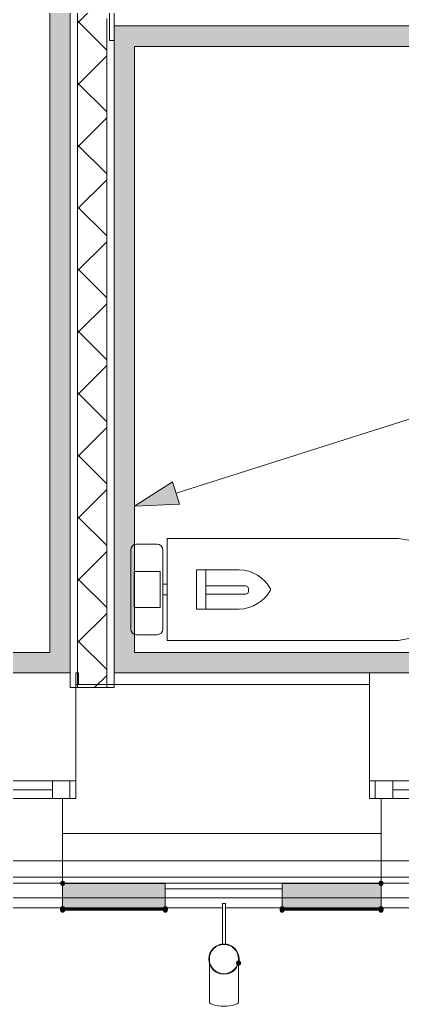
# Model space of a CAD drawing. Header units: millimetres. Extents: x 0 to 1189, y 0 to 841.
# Drawn here: x 653.8 to 666.9, y 300.89 to 334.67 of the extents above; entities that cross this region are included whole.
import ezdxf

# ---------------------------------------------------------------- set-up
doc = ezdxf.new("R2010")
doc.units = ezdxf.units.MM

msp = doc.modelspace()

# ---------------------------------------------------------------- hatches: boundary and pattern name
at = {"true_color": 0xf1d696}
h = msp.add_hatch(color=41, dxfattribs=at)
h.dxf.hatch_style = 2
h.paths.add_polyline_path([(654.827, 369.504335), (655.527001, 369.504335), (655.527001, 313.004249), (654.827, 313.004249)])
h = msp.add_hatch(color=41, dxfattribs=at)
h.dxf.hatch_style = 2
h.paths.add_polyline_path([(657.727005, 333.754281), (657.027004, 333.754281), (657.027004, 334.454282)])
h = msp.add_hatch(color=41, dxfattribs=at)
h.dxf.hatch_style = 2
h.paths.add_polyline_path([(657.727005, 334.454282), (657.727005, 333.754281), (657.027004, 334.454282)])
h = msp.add_hatch(color=41, dxfattribs=at)
h.dxf.hatch_style = 2
h.paths.add_polyline_path([(657.727005, 333.754281), (657.727005, 334.454282), (687.57705, 334.454282), (687.57705, 333.754281)])
h = msp.add_hatch(color=41, dxfattribs=at)
h.dxf.hatch_style = 2
h.paths.add_polyline_path([(657.727005, 313.004249), (657.027004, 313.004249), (657.027004, 333.754281), (657.727005, 333.754281)])
at = {"true_color": 0x0077b0}
h = msp.add_hatch(color=144, dxfattribs=at)
h.dxf.hatch_style = 2
h.paths.add_polyline_path([(657.727005, 318.009257), (659.029007, 318.842258), (659.271007, 318.080257)])
at = {"true_color": 0xf1d696}
h = msp.add_hatch(color=41, dxfattribs=at)
h.dxf.hatch_style = 2
h.paths.add_polyline_path([(654.827, 313.004249), (654.827, 312.304248), (634.90197, 312.304248), (634.90197, 313.004249)])
h = msp.add_hatch(color=41, dxfattribs=at)
h.dxf.hatch_style = 2
h.paths.add_polyline_path([(654.827, 313.004249), (655.527001, 313.004249), (655.527001, 312.304248)])
h = msp.add_hatch(color=41, dxfattribs=at)
h.dxf.hatch_style = 2
h.paths.add_polyline_path([(654.827, 312.304248), (654.827, 313.004249), (655.527001, 312.304248)])
h = msp.add_hatch(color=41, dxfattribs=at)
h.dxf.hatch_style = 2
h.paths.add_polyline_path([(657.727005, 313.004249), (657.727005, 312.304248), (657.027004, 312.304248)])
h = msp.add_hatch(color=41, dxfattribs=at)
h.dxf.hatch_style = 2
h.paths.add_polyline_path([(657.027004, 313.004249), (657.727005, 313.004249), (657.027004, 312.304248)])
h = msp.add_hatch(color=41, dxfattribs=at)
h.dxf.hatch_style = 2
h.paths.add_polyline_path([(687.57705, 313.004249), (687.57705, 312.304248), (657.727005, 312.304248), (657.727005, 313.004249)])
h = msp.add_hatch(color=7)
h.dxf.hatch_style = 2
h.paths.add_polyline_path([(655.178001, 305.094237), (655.204439, 305.030674), (655.268001, 305.004237), (655.331564, 305.030674), (655.358001, 305.094237), (655.358001, 305.104237), (655.331564, 305.167799), (655.268001, 305.194237), (655.204439, 305.167799), (655.178001, 305.104237)])
at = {"true_color": 0x3d3d3d}
h = msp.add_hatch(color=250, dxfattribs=at)
h.dxf.hatch_style = 2
h.paths.add_polyline_path([(655.268001, 304.232235), (655.268001, 305.094237), (658.783006, 305.094237), (658.783006, 304.232235)])
h = msp.add_hatch(color=250, dxfattribs=at)
h.dxf.hatch_style = 2
h.paths.add_polyline_path([(666.169018, 305.094237), (666.169018, 304.232235), (662.783013, 304.232235), (662.783013, 305.094237)])
h = msp.add_hatch(color=250, dxfattribs=at)
h.dxf.hatch_style = 2
h.paths.add_polyline_path([(666.169018, 305.094237), (666.059018, 305.094237), (666.169018, 305.104237)])
h = msp.add_hatch(color=7)
h.dxf.hatch_style = 2
h.paths.add_polyline_path([(666.259018, 305.104237), (666.23258, 305.167799), (666.169018, 305.194237), (666.105455, 305.167799), (666.079018, 305.104237), (666.079018, 305.094237), (666.105455, 305.030674), (666.169018, 305.004237), (666.23258, 305.030674), (666.259018, 305.094237)])
h = msp.add_hatch(color=7)
h.dxf.hatch_style = 2
h.paths.add_polyline_path([(655.358001, 304.232235), (655.331564, 304.295798), (655.268001, 304.322236), (655.204439, 304.295798), (655.178001, 304.232235), (655.178001, 304.219235), (655.204439, 304.155673), (655.268001, 304.129235), (655.331564, 304.155673), (655.358001, 304.219235)])
h = msp.add_hatch(color=7)
h.dxf.hatch_style = 2
h.paths.add_polyline_path([(655.178001, 304.211235), (655.204439, 304.147673), (655.268001, 304.121235), (655.331564, 304.147673), (655.358001, 304.211235), (655.331564, 304.277798), (655.268001, 304.304236), (655.204439, 304.277798)])
h = msp.add_hatch(color=7)
h.dxf.hatch_style = 2
h.paths.add_polyline_path([(655.178001, 304.188235), (655.204439, 304.124673), (655.268001, 304.098235), (655.331564, 304.124673), (655.358001, 304.188235), (655.331564, 304.255798), (655.268001, 304.282236), (655.204439, 304.255798)])
h = msp.add_hatch(color=7)
h.dxf.hatch_style = 2
h.paths.add_polyline_path([(655.178001, 304.176235), (655.204439, 304.112673), (655.268001, 304.086235), (655.331564, 304.112673), (655.358001, 304.176235), (655.358001, 304.189235), (655.331564, 304.252798), (655.268001, 304.279236), (655.204439, 304.252798), (655.178001, 304.189235)])
h = msp.add_hatch(color=7)
h.dxf.hatch_style = 2
h.paths.add_polyline_path([(655.358001, 304.189235), (655.331564, 304.252798), (655.268001, 304.279236), (655.204439, 304.252798), (655.178001, 304.189235), (655.178001, 304.176235), (655.204439, 304.112673), (655.268001, 304.086235), (655.331564, 304.112673), (655.358001, 304.176235)])
h = msp.add_hatch(color=7)
h.dxf.hatch_style = 2
h.paths.add_polyline_path([(655.358001, 304.186235), (655.331564, 304.249798), (655.268001, 304.276236), (655.204439, 304.249798), (655.178001, 304.186235), (655.178001, 304.176235), (655.204439, 304.112673), (655.268001, 304.086235), (655.331564, 304.112673), (655.358001, 304.176235)])
h = msp.add_hatch(color=250, dxfattribs=at)
h.dxf.hatch_style = 2
h.paths.add_polyline_path([(655.268001, 304.176235), (655.268001, 304.188235), (658.783006, 304.188235), (658.783006, 304.176235)])
h = msp.add_hatch(color=7)
h.dxf.hatch_style = 2
h.paths.add_polyline_path([(658.693006, 304.219235), (658.719444, 304.155673), (658.783006, 304.129235), (658.846569, 304.155673), (658.873007, 304.219235), (658.873007, 304.232235), (658.846569, 304.295798), (658.783006, 304.322236), (658.719444, 304.295798), (658.693006, 304.232235)])
h = msp.add_hatch(color=7)
h.dxf.hatch_style = 2
h.paths.add_polyline_path([(658.873007, 304.214235), (658.846569, 304.277798), (658.783006, 304.304236), (658.719444, 304.277798), (658.693006, 304.214235), (658.719444, 304.147673), (658.783006, 304.121235), (658.846569, 304.147673)])
h = msp.add_hatch(color=7)
h.dxf.hatch_style = 2
h.paths.add_polyline_path([(658.873007, 304.192235), (658.846569, 304.255798), (658.783006, 304.282236), (658.719444, 304.255798), (658.693006, 304.192235), (658.719444, 304.124673), (658.783006, 304.098235), (658.846569, 304.124673)])
h = msp.add_hatch(color=7)
h.dxf.hatch_style = 2
h.paths.add_polyline_path([(658.693006, 304.176235), (658.719444, 304.112673), (658.783006, 304.086235), (658.846569, 304.112673), (658.873007, 304.176235), (658.873007, 304.189235), (658.846569, 304.252798), (658.783006, 304.279236), (658.719444, 304.252798), (658.693006, 304.189235)])
h = msp.add_hatch(color=7)
h.dxf.hatch_style = 2
h.paths.add_polyline_path([(658.873007, 304.189235), (658.846569, 304.252798), (658.783006, 304.279236), (658.719444, 304.252798), (658.693006, 304.189235), (658.693006, 304.176235), (658.719444, 304.112673), (658.783006, 304.086235), (658.846569, 304.112673), (658.873007, 304.176235)])
h = msp.add_hatch(color=7)
h.dxf.hatch_style = 2
h.paths.add_polyline_path([(658.693006, 304.176235), (658.719444, 304.112673), (658.783006, 304.086235), (658.846569, 304.112673), (658.873007, 304.176235), (658.873007, 304.186235), (658.846569, 304.249798), (658.783006, 304.276236), (658.719444, 304.249798), (658.693006, 304.186235)])
h = msp.add_hatch(color=7)
h.dxf.hatch_style = 2
h.paths.add_polyline_path([(662.873013, 304.232235), (662.846575, 304.295798), (662.783013, 304.322236), (662.71945, 304.295798), (662.693012, 304.232235), (662.693012, 304.219235), (662.71945, 304.155673), (662.783013, 304.129235), (662.846575, 304.155673), (662.873013, 304.219235)])
h = msp.add_hatch(color=7)
h.dxf.hatch_style = 2
h.paths.add_polyline_path([(662.693012, 304.211235), (662.71945, 304.147673), (662.783013, 304.121235), (662.846575, 304.147673), (662.873013, 304.211235), (662.846575, 304.277798), (662.783013, 304.304236), (662.71945, 304.277798)])
h = msp.add_hatch(color=7)
h.dxf.hatch_style = 2
h.paths.add_polyline_path([(662.693012, 304.188235), (662.71945, 304.124673), (662.783013, 304.098235), (662.846575, 304.124673), (662.873013, 304.188235), (662.846575, 304.255798), (662.783013, 304.282236), (662.71945, 304.255798)])
h = msp.add_hatch(color=7)
h.dxf.hatch_style = 2
h.paths.add_polyline_path([(662.693012, 304.176235), (662.71945, 304.112673), (662.783013, 304.086235), (662.846575, 304.112673), (662.873013, 304.176235), (662.873013, 304.189235), (662.846575, 304.252798), (662.783013, 304.279236), (662.71945, 304.252798), (662.693012, 304.189235)])
h = msp.add_hatch(color=7)
h.dxf.hatch_style = 2
h.paths.add_polyline_path([(662.873013, 304.189235), (662.846575, 304.252798), (662.783013, 304.279236), (662.71945, 304.252798), (662.693012, 304.189235), (662.693012, 304.176235), (662.71945, 304.112673), (662.783013, 304.086235), (662.846575, 304.112673), (662.873013, 304.176235)])
h = msp.add_hatch(color=7)
h.dxf.hatch_style = 2
h.paths.add_polyline_path([(662.873013, 304.186235), (662.846575, 304.249798), (662.783013, 304.276236), (662.71945, 304.249798), (662.693012, 304.186235), (662.693012, 304.176235), (662.71945, 304.112673), (662.783013, 304.086235), (662.846575, 304.112673), (662.873013, 304.176235)])
h = msp.add_hatch(color=250, dxfattribs=at)
h.dxf.hatch_style = 2
h.paths.add_polyline_path([(662.783013, 304.176235), (662.783013, 304.188235), (666.169018, 304.188235), (666.169018, 304.176235)])
h = msp.add_hatch(color=7)
h.dxf.hatch_style = 2
h.paths.add_polyline_path([(666.079018, 304.219235), (666.105455, 304.155673), (666.169018, 304.129235), (666.23258, 304.155673), (666.259018, 304.219235), (666.259018, 304.232235), (666.23258, 304.295798), (666.169018, 304.322236), (666.105455, 304.295798), (666.079018, 304.232235)])
h = msp.add_hatch(color=7)
h.dxf.hatch_style = 2
h.paths.add_polyline_path([(666.259018, 304.214235), (666.23258, 304.277798), (666.169018, 304.304236), (666.105455, 304.277798), (666.079018, 304.214235), (666.105455, 304.147673), (666.169018, 304.121235), (666.23258, 304.147673)])
h = msp.add_hatch(color=7)
h.dxf.hatch_style = 2
h.paths.add_polyline_path([(666.259018, 304.192235), (666.23258, 304.255798), (666.169018, 304.282236), (666.105455, 304.255798), (666.079018, 304.192235), (666.105455, 304.124673), (666.169018, 304.098235), (666.23258, 304.124673)])
h = msp.add_hatch(color=7)
h.dxf.hatch_style = 2
h.paths.add_polyline_path([(666.079018, 304.176235), (666.105455, 304.112673), (666.169018, 304.086235), (666.23258, 304.112673), (666.259018, 304.176235), (666.259018, 304.189235), (666.23258, 304.252798), (666.169018, 304.279236), (666.105455, 304.252798), (666.079018, 304.189235)])
h = msp.add_hatch(color=7)
h.dxf.hatch_style = 2
h.paths.add_polyline_path([(666.259018, 304.189235), (666.23258, 304.252798), (666.169018, 304.279236), (666.105455, 304.252798), (666.079018, 304.189235), (666.079018, 304.176235), (666.105455, 304.112673), (666.169018, 304.086235), (666.23258, 304.112673), (666.259018, 304.176235)])
h = msp.add_hatch(color=7)
h.dxf.hatch_style = 2
h.paths.add_polyline_path([(666.079018, 304.176235), (666.105455, 304.112673), (666.169018, 304.086235), (666.23258, 304.112673), (666.259018, 304.176235), (666.259018, 304.186235), (666.23258, 304.249798), (666.169018, 304.276236), (666.105455, 304.249798), (666.079018, 304.186235)])
h = msp.add_hatch(color=7)
h.dxf.hatch_style = 2
h.paths.add_polyline_path([(661.38101, 302.373233), (661.354573, 302.436795), (661.29101, 302.463233), (661.227448, 302.436795), (661.20101, 302.373233), (661.20101, 302.361233), (661.227448, 302.29767), (661.29101, 302.271232), (661.354573, 302.29767), (661.38101, 302.361233)])

# ---------------------------------------------------------------- linework, layer by layer
at = {"color": 7, "lineweight": 0}
for points in [[(654.827, 369.504335), (654.827, 313.004249)], [(655.527001, 313.004249), (655.527001, 369.504335)], [(655.527001, 359.054319), (655.527001, 311.804247)], [(655.777002, 359.054319), (655.777002, 311.804247)], [(655.777002, 334.551282), (656.777003, 335.551283)], [(656.877004, 333.954281), (656.877004, 335.554283)], [(657.027004, 335.554283), (657.027004, 333.954281)], [(656.777003, 333.63028), (655.777002, 334.630282)], [(656.777003, 334.704282), (656.777003, 311.804247)], [(657.027004, 334.454282), (657.027004, 333.754281)], [(688.277052, 334.454282), (657.027004, 334.454282)], [(657.027004, 333.954281), (656.877004, 333.954281)], [(657.027004, 312.304248), (657.027004, 333.954281)], [(657.027004, 333.754281), (657.027004, 312.304248)], [(657.727005, 333.754281), (687.57705, 333.754281)], [(657.727005, 313.004249), (657.727005, 333.754281)], [(655.777002, 332.430279), (656.777003, 333.43028)], [(656.777003, 331.508277), (655.777002, 332.508279)], [(655.777002, 330.309275), (656.777003, 331.309277)], [(656.777003, 329.387274), (655.777002, 330.387275)], [(655.777002, 328.187272), (656.777003, 329.187274)], [(656.777003, 327.266271), (655.777002, 328.266272)], [(655.777002, 326.066269), (656.777003, 327.06627)], [(656.777003, 325.144267), (655.777002, 326.144269)], [(655.777002, 323.945266), (656.777003, 324.945267)], [(656.777003, 323.023264), (655.777002, 324.023266)], [(655.777002, 321.823262), (656.777003, 322.823264)], [(656.777003, 320.902261), (655.777002, 321.902262)], [(655.777002, 319.702259), (656.777003, 320.702261)], [(656.777003, 318.780258), (655.777002, 319.780259)], [(655.777002, 317.581256), (656.777003, 318.581257)], [(656.777003, 316.659254), (655.777002, 317.659256)], [(655.777002, 315.459253), (656.777003, 316.459254)], [(656.777003, 314.538251), (655.777002, 315.538253)], [(655.777002, 313.338249), (656.777003, 314.338251)], [(656.777003, 312.416248), (655.777002, 313.41625)], [(654.827, 313.004249), (634.90197, 313.004249)], [(655.527001, 312.304248), (655.527001, 313.004249)], [(687.57705, 313.004249), (657.727005, 313.004249)], [(634.90197, 312.304248), (655.527001, 312.304248)], [(637.516974, 312.304248), (655.527001, 312.304248)], [(655.809002, 312.304248), (655.717002, 312.304248)], [(655.717002, 312.304248), (655.717002, 311.904247)], [(655.809002, 311.904247), (655.809002, 312.304248)], [(656.364003, 311.804247), (656.777003, 312.217248)], [(657.027004, 311.904247), (657.027004, 312.304248)], [(665.769017, 312.304248), (657.027004, 312.304248)], [(657.027004, 312.304248), (657.727005, 312.304248)], [(657.727005, 312.304248), (688.277052, 312.304248)], [(665.769017, 311.904247), (665.769017, 312.304248)], [(665.769017, 312.304248), (683.969045, 312.304248)], [(655.527001, 311.804247), (657.027004, 311.804247)], [(655.717002, 311.904247), (665.769017, 311.904247)], [(655.717002, 311.904247), (655.717002, 308.604242)], [(657.027004, 311.804247), (657.027004, 311.904247)], [(665.769017, 308.604242), (665.769017, 311.904247)], [(651.316995, 308.604242), (654.917001, 308.604242)], [(654.917001, 308.004241), (654.917001, 308.604242)], [(654.917001, 308.604242), (655.717002, 308.604242)], [(655.717002, 308.604242), (654.917001, 308.604242)], [(655.517001, 308.604242), (655.517001, 308.004241)], [(655.717002, 308.604242), (655.717002, 308.004241)], [(655.717002, 308.004241), (655.717002, 308.604242)], [(666.569018, 308.604242), (665.769017, 308.604242)], [(665.769017, 308.604242), (665.769017, 308.004241)], [(666.569018, 308.604242), (665.769017, 308.604242)], [(665.769017, 308.604242), (665.769017, 308.004241)], [(665.969017, 308.604242), (665.969017, 308.004241)], [(666.569018, 308.004241), (666.569018, 308.604242)], [(666.569018, 308.604242), (670.169024, 308.604242)], [(654.917001, 308.304242), (651.316995, 308.304242)], [(670.169024, 308.304242), (666.569018, 308.304242)], [(654.917001, 308.004241), (651.316995, 308.004241)], [(655.717002, 308.004241), (654.917001, 308.004241)], [(654.917001, 308.004241), (655.717002, 308.004241)], [(655.267001, 308.004241), (655.267001, 306.804239)], [(665.769017, 308.004241), (666.569018, 308.004241)], [(665.769017, 308.004241), (666.569018, 308.004241)], [(666.169018, 306.804239), (666.169018, 308.004241)], [(670.169024, 308.004241), (666.569018, 308.004241)], [(655.267001, 306.804239), (666.169018, 306.804239)], [(655.267001, 306.804239), (655.267001, 305.104237)], [(666.169018, 305.104237), (666.169018, 306.804239)], [(202.529309, 305.871238), (808.382235, 305.871238)], [(637.916975, 305.304237), (655.267001, 305.304237)], [(655.267001, 305.104237), (637.916975, 305.104237)], [(666.169018, 305.304237), (655.267001, 305.304237)], [(655.267001, 305.104237), (666.169018, 305.104237)], [(655.268001, 305.094237), (655.268001, 304.604236)], [(655.268001, 304.604236), (655.268001, 305.094237)], [(658.783006, 305.094237), (655.268001, 305.094237)], [(658.783006, 305.094237), (655.268001, 305.094237)], [(658.783006, 305.104237), (658.783006, 304.904237)], [(658.783006, 304.904237), (658.783006, 305.094237)], [(662.783013, 304.904237), (662.783013, 305.104237)], [(662.783013, 305.094237), (662.783013, 304.904237)], [(666.169018, 305.094237), (662.783013, 305.094237)], [(666.169018, 305.094237), (662.783013, 305.094237)], [(666.059018, 305.104237), (666.169018, 305.104237)], [(666.059018, 305.104237), (666.169018, 305.104237)], [(666.169018, 305.304237), (683.519044, 305.304237)], [(683.519044, 305.104237), (666.169018, 305.104237)], [(666.169018, 305.094237), (666.169018, 304.604236)], [(666.169018, 304.604236), (666.169018, 305.094237)], [(658.783006, 304.904237), (662.783013, 304.904237)], [(658.783006, 304.904237), (658.783006, 304.176235)], [(658.783006, 304.189235), (658.783006, 304.904237)], [(662.783013, 304.904237), (662.783013, 304.189235)], [(662.783013, 304.176235), (662.783013, 304.904237)], [(382.359584, 304.604236), (694.369061, 304.604236)], [(655.268001, 304.604236), (655.268001, 304.254236)], [(660.741009, 304.404236), (660.741009, 303.012234)], [(660.84101, 304.404236), (660.741009, 304.404236)], [(660.84101, 303.012234), (660.84101, 304.404236)], [(666.169018, 304.604236), (666.169018, 304.254236)], [(660.743009, 304.254236), (602.701921, 304.254236)], [(655.268001, 304.254236), (655.268001, 304.189235)], [(655.268001, 304.176235), (655.268001, 304.254236)], [(655.268001, 304.189235), (655.268001, 304.232235)], [(658.783006, 304.232235), (655.268001, 304.232235)], [(655.268001, 304.219235), (655.268001, 304.189235)], [(655.268001, 304.189235), (655.268001, 304.219235)], [(655.268001, 304.219235), (655.268001, 304.189235)], [(658.783006, 304.219235), (655.268001, 304.219235)], [(658.783006, 304.214235), (655.268001, 304.214235)], [(655.268001, 304.192235), (655.268001, 304.211235)], [(655.268001, 304.211235), (655.268001, 304.192235)], [(658.783006, 304.211235), (655.268001, 304.211235)], [(658.783006, 304.192235), (655.268001, 304.192235)], [(658.783006, 304.189235), (655.268001, 304.189235)], [(658.783006, 304.188235), (655.268001, 304.188235)], [(658.783006, 304.186235), (655.268001, 304.186235)], [(658.783006, 304.176235), (655.268001, 304.176235)], [(658.783006, 304.176235), (655.268001, 304.176235)], [(658.783006, 304.232235), (658.783006, 304.189235)], [(658.783006, 304.189235), (658.783006, 304.219235)], [(658.783006, 304.219235), (658.783006, 304.189235)], [(658.783006, 304.189235), (658.783006, 304.219235)], [(658.783006, 304.192235), (658.783006, 304.211235)], [(658.783006, 304.211235), (658.783006, 304.192235)], [(662.783013, 304.254236), (660.84101, 304.254236)], [(715.978094, 304.254236), (662.783013, 304.254236)], [(662.783013, 304.189235), (662.783013, 304.232235)], [(666.169018, 304.232235), (662.783013, 304.232235)], [(662.783013, 304.219235), (662.783013, 304.189235)], [(662.783013, 304.189235), (662.783013, 304.219235)], [(662.783013, 304.219235), (662.783013, 304.189235)], [(666.169018, 304.219235), (662.783013, 304.219235)], [(666.169018, 304.214235), (662.783013, 304.214235)], [(662.783013, 304.192235), (662.783013, 304.211235)], [(662.783013, 304.211235), (662.783013, 304.192235)], [(666.169018, 304.211235), (662.783013, 304.211235)], [(666.169018, 304.192235), (662.783013, 304.192235)], [(666.169018, 304.189235), (662.783013, 304.189235)], [(666.169018, 304.188235), (662.783013, 304.188235)], [(666.169018, 304.186235), (662.783013, 304.186235)], [(666.169018, 304.176235), (662.783013, 304.176235)], [(666.169018, 304.176235), (662.783013, 304.176235)], [(666.169018, 304.254236), (666.169018, 304.176235)], [(666.169018, 304.189235), (666.169018, 304.254236)], [(666.169018, 304.232235), (666.169018, 304.189235)], [(666.169018, 304.189235), (666.169018, 304.219235)], [(666.169018, 304.219235), (666.169018, 304.189235)], [(666.169018, 304.189235), (666.169018, 304.219235)], [(666.169018, 304.192235), (666.169018, 304.211235)], [(666.169018, 304.211235), (666.169018, 304.192235)], [(660.79101, 301.984232), (660.686265, 301.994763), (660.588681, 302.024982), (660.500355, 302.072826), (660.423384, 302.136232), (660.359866, 302.213139), (660.311899, 302.301483), (660.281581, 302.399201), (660.271009, 302.504233), (660.281581, 302.608977), (660.311899, 302.706561), (660.359866, 302.794888), (660.423384, 302.871858), (660.500355, 302.935376), (660.588681, 302.983343), (660.686265, 303.013661), (660.79101, 303.024234)], [(660.79101, 302.004232), (660.690283, 302.014355), (660.596447, 302.043404), (660.511517, 302.089398), (660.437509, 302.150357), (660.376439, 302.224301), (660.330321, 302.309248), (660.301173, 302.403219), (660.291009, 302.504233), (660.301173, 302.60496), (660.330321, 302.698796), (660.376439, 302.783725), (660.437509, 302.857733), (660.511517, 302.918804), (660.596447, 302.964921), (660.690283, 302.99407), (660.79101, 303.004234)], [(660.79101, 303.024234), (660.896041, 303.013661), (660.99376, 302.983343), (661.082104, 302.935376), (661.15901, 302.871858), (661.222416, 302.794888), (661.27026, 302.706561), (661.300479, 302.608977), (661.31101, 302.504233), (661.300479, 302.399201), (661.27026, 302.301483), (661.222416, 302.213139), (661.15901, 302.136232), (661.082104, 302.072826), (660.99376, 302.024982), (660.896041, 301.994763), (660.79101, 301.984232)], [(660.79101, 303.004234), (660.892023, 302.99407), (660.985994, 302.964921), (661.070942, 302.918804), (661.144885, 302.857733), (661.205844, 302.783725), (661.251838, 302.698796), (661.280887, 302.60496), (661.29101, 302.504233), (661.280887, 302.403219), (661.251838, 302.309248), (661.205844, 302.224301), (661.144885, 302.150357), (661.070942, 302.089398), (660.985994, 302.043404), (660.892023, 302.014355), (660.79101, 302.004232)], [(660.291009, 302.350233), (660.291009, 302.373233)], [(660.291009, 302.322233), (660.291009, 302.350233)], [(661.29101, 302.361233), (661.29101, 302.334233)], [(661.29101, 302.334233), (661.29101, 302.305233)], [(660.291009, 302.293233), (660.291009, 302.322233)], [(660.291009, 302.261232), (660.291009, 302.293233)], [(660.291009, 302.227232), (660.291009, 302.261232)], [(660.291009, 302.192232), (660.291009, 302.227232)], [(660.291009, 302.154232), (660.291009, 302.192232)], [(660.291009, 302.115232), (660.291009, 302.154232)], [(660.291009, 302.074232), (660.291009, 302.115232)], [(660.291009, 302.031232), (660.291009, 302.074232)], [(660.291009, 301.986232), (660.291009, 302.031232)], [(660.291009, 301.940232), (660.291009, 301.986232)], [(661.29101, 302.305233), (661.29101, 302.275233)], [(661.29101, 302.275233), (661.29101, 302.242232)], [(661.29101, 302.242232), (661.29101, 302.207232)], [(661.29101, 302.207232), (661.29101, 302.170232)], [(661.29101, 302.170232), (661.29101, 302.131232)], [(661.29101, 302.131232), (661.29101, 302.091232)], [(661.29101, 302.091232), (661.29101, 302.049232)], [(661.29101, 302.049232), (661.29101, 302.005232)], [(661.29101, 302.005232), (661.29101, 301.959232)], [(660.291009, 301.892232), (660.291009, 301.940232)], [(660.291009, 301.843232), (660.291009, 301.892232)], [(660.291009, 301.793232), (660.291009, 301.843232)], [(660.291009, 301.741232), (660.291009, 301.793232)], [(660.291009, 301.689232), (660.291009, 301.741232)], [(660.291009, 301.635232), (660.291009, 301.689232)], [(661.29101, 301.959232), (661.29101, 301.912232)], [(661.29101, 301.912232), (661.29101, 301.864232)], [(661.29101, 301.864232), (661.29101, 301.814232)], [(661.29101, 301.814232), (661.29101, 301.763232)], [(661.29101, 301.763232), (661.29101, 301.711232)], [(661.29101, 301.711232), (661.29101, 301.657232)], [(661.29101, 301.657232), (661.29101, 301.603231)], [(660.291009, 301.580231), (660.291009, 301.635232)], [(660.291009, 301.524231), (660.291009, 301.580231)], [(660.291009, 301.467231), (660.291009, 301.524231)], [(660.291009, 301.467231), (660.291009, 301.042231)], [(661.29101, 301.603231), (661.29101, 301.547231)], [(661.29101, 301.547231), (661.29101, 301.491231)], [(661.29101, 301.491231), (661.29101, 301.467231)], [(661.29101, 301.042231), (661.29101, 301.467231)], [(660.79101, 300.88823), (660.690283, 300.891361), (660.596447, 300.90034), (660.511517, 300.914545), (660.437509, 300.933355), (660.376439, 300.95615), (660.330321, 300.982309), (660.301173, 301.011209), (660.291009, 301.042231)], [(661.29101, 301.042231), (661.280887, 301.011209), (661.251838, 300.982309), (661.205844, 300.95615), (661.144885, 300.933355), (661.070942, 300.914545), (660.985994, 300.90034), (660.892023, 300.891361), (660.79101, 300.88823)]]:
    msp.add_lwpolyline(points, dxfattribs=at)
at = {"color": 144, "lineweight": 0, "true_color": 0x0077b0}
for points in [[(659.150007, 318.461257), (673.353029, 322.968264)], [(657.727005, 318.009257), (659.029007, 318.842258)], [(659.029007, 318.842258), (659.271007, 318.080257)], [(657.727005, 318.009257), (659.271007, 318.080257)]]:
    msp.add_lwpolyline(points, dxfattribs=at)
at = {"color": 253, "lineweight": 0, "true_color": 0x999999}
for points in [[(666.766019, 316.909255), (658.849007, 316.909255)], [(658.849007, 316.909255), (658.849007, 313.40925)], [(666.766019, 316.909255), (667.176502, 316.831878), (667.574504, 316.715489), (667.957483, 316.561577), (668.322896, 316.371629), (668.668199, 316.147135), (668.99085, 315.889581), (669.288306, 315.600458), (669.558023, 315.281252)], [(657.599005, 316.509254), (657.614645, 316.587332), (657.65738, 316.650879), (657.720927, 316.693614), (657.799005, 316.709255)], [(658.499006, 316.709255), (657.799005, 316.709255)], [(658.499006, 316.709255), (658.576662, 316.693614), (658.640256, 316.650879), (658.683225, 316.587332), (658.699006, 316.509254)], [(657.599005, 316.509254), (657.599005, 313.80925)], [(658.699006, 316.509254), (658.699006, 313.80925)], [(659.849008, 314.484251), (659.849008, 315.834253)], [(659.849008, 315.834253), (661.30701, 315.834253)], [(660.165009, 315.834253), (659.849008, 315.834253)], [(659.849008, 315.834253), (659.849008, 314.484251)], [(660.165009, 314.484251), (660.165009, 315.834253)], [(661.30701, 315.834253), (661.476856, 315.818456), (661.640901, 315.780816), (661.797283, 315.722456), (661.944136, 315.644503), (662.079599, 315.548081), (662.201809, 315.434315), (662.308901, 315.304331), (662.399012, 315.159252)], [(657.717005, 314.539251), (657.717005, 315.780253)], [(657.717005, 315.780253), (658.608006, 315.780253)], [(658.608006, 315.780253), (658.608006, 314.539251)], [(658.699006, 314.974252), (658.699006, 315.344252)], [(658.699006, 315.344252), (658.849007, 315.344252)], [(658.849007, 315.344252), (658.849007, 314.974252)], [(659.849008, 315.284252), (659.849008, 314.995252)], [(661.536011, 315.284252), (660.165009, 315.284252)], [(662.399012, 315.159252), (662.308901, 315.014461), (662.201809, 314.884611), (662.079599, 314.770863), (661.944136, 314.674376), (661.797283, 314.596312), (661.640901, 314.537829), (661.476856, 314.500089), (661.30701, 314.484251)], [(661.606011, 315.255252), (661.536011, 315.284252)], [(661.636011, 315.184252), (661.606011, 315.255252)], [(661.636011, 315.095252), (661.636011, 315.184252)], [(658.849007, 314.974252), (658.699006, 314.974252)], [(660.165009, 314.995252), (661.536011, 314.995252)], [(661.536011, 314.995252), (661.606011, 315.024252)], [(661.606011, 315.024252), (661.636011, 315.095252)], [(669.558023, 315.038252), (669.288306, 314.719003), (668.99085, 314.429767), (668.668199, 314.172053), (668.322896, 313.947375), (667.957483, 313.757244), (667.574504, 313.603172), (667.176502, 313.48667), (666.766019, 313.40925)], [(658.608006, 314.539251), (657.717005, 314.539251)], [(661.30701, 314.484251), (659.849008, 314.484251)], [(659.849008, 314.484251), (660.165009, 314.484251)], [(657.799005, 313.60925), (657.720927, 313.625031), (657.65738, 313.668), (657.614645, 313.731594), (657.599005, 313.80925)], [(658.699006, 313.80925), (658.683225, 313.731594), (658.640256, 313.668), (658.576662, 313.625031), (658.499006, 313.60925)], [(657.799005, 313.60925), (658.499006, 313.60925)], [(658.849007, 313.40925), (666.766019, 313.40925)]]:
    msp.add_lwpolyline(points, dxfattribs=at)

doc.saveas('drawing.dxf')
